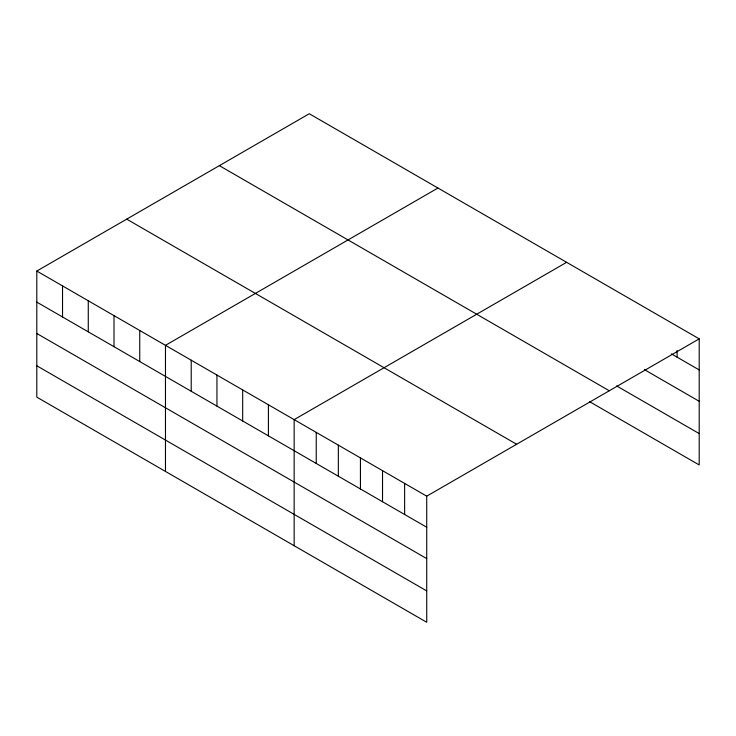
<?xml version="1.0" encoding="UTF-8"?>
<svg xmlns="http://www.w3.org/2000/svg" width="736" height="736" viewBox="0 0 736 736"><rect width="100%" height="100%" fill="white"/><g stroke="black" fill="none" stroke-linecap="round" stroke-linejoin="round"><path stroke-width="1.1" d="M36.8 271.05L426.724 496.174L426.724 622.26L36.8 397.146L36.8 271.05L309.276 113.74L699.2 338.854L699.2 464.95L589.683 401.718M437.957 188.03L165.471 345.34L165.471 471.436M566.628 262.32L294.152 419.63L294.152 545.716M426.724 496.174L699.2 338.854M671.342 353.841L699.2 369.923M644.442 369.665L699.2 401.286M616.584 385.894L699.2 433.587M219.365 165.655L609.279 390.77M126.721 219.144L516.635 444.259M36.8 302.119L426.724 527.243M36.8 333.482L426.724 558.596M36.8 365.783L426.724 590.907M677.102 350.511L677.102 357.172M404.625 483.414L404.625 514.482M382.527 470.663L382.527 501.731M360.438 457.902L360.438 488.971M338.339 445.142L338.339 476.21M316.241 432.391L316.241 463.459M268.41 404.772L268.41 435.841M242.678 389.914L242.678 420.983M216.945 375.056L216.945 406.125M191.213 360.198L191.213 391.267M139.739 330.482L139.739 361.551M114.006 315.624L114.006 346.693M88.274 300.766L88.274 331.835M62.532 285.908L62.532 316.977"/></g></svg>
